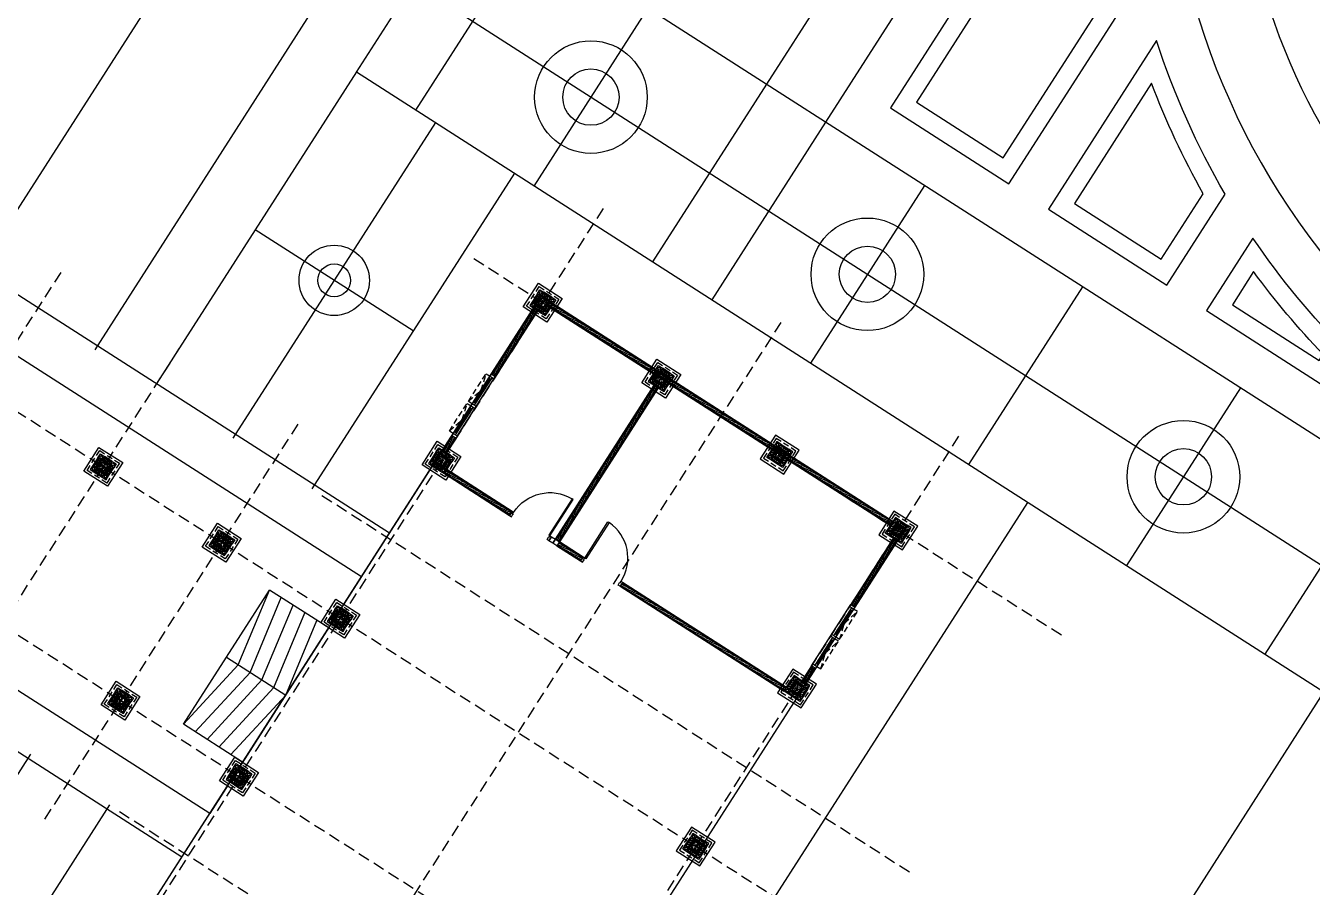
# Model space of a CAD drawing. Header units: millimetres. Extents: x -244126 to 368105, y -173968 to 259060.
# Drawn here: x -170263.4 to -170204.3, y 88097.1 to 88136.7 of the extents above; entities that cross this region are included whole.
import ezdxf
from ezdxf.xclip import XClip

# ---------------------------------------------------------------- set-up
doc = ezdxf.new("R2010")
doc.units = ezdxf.units.MM
doc.header["$MEASUREMENT"] = 0
doc.header["$XCLIPFRAME"] = 0
for name, pattern in [('DASHED2', [0.375, 0.25, -0.125]), ('HIDDEN', [9.524999999999999, 6.35, -3.175]), ('HIDDEN2', [0.1875, 0.125, -0.0625])]:
    doc.linetypes.add(name, pattern=pattern)
for name, color, linetype in [('2', 2, 'Continuous'), ('21', 21, 'Continuous'), ('8', 8, 'Continuous'), ('AU_CENTER', 2, 'Continuous'), ('AU_COLM_IN', 9, 'Continuous'), ('AU_DOOR_IN', 15, 'Continuous'), ('AU_HIDDEN', 1, 'HIDDEN2'), ('AU_WALL', 2, 'Continuous'), ('AU_WALL_HAT', 15, 'Continuous'), ('AU_WIND', 7, 'Continuous'), ('AU_WIND_IN', 15, 'Continuous'), ('B27_Furniture', 8, 'Continuous'), ('CPP-COL', 5, 'Continuous'), ('DOOR', 2, 'Continuous'), ('DOOR-SWING', 15, 'HIDDEN'), ('ROOF1', 2, 'Continuous'), ('Top Slope', 11, 'Continuous'), ('WALL', 2, 'Continuous')]:
    doc.layers.add(name, color=color, linetype=linetype)

# ---------------------------------------------------------------- blocks, each defined once
blk = doc.blocks.new('A$C015d2ecd')
at = {"layer": 'WALL', "color": 8}
for p, q in [((144.0031948817195, 54.00000000407454), (53.51179518608842, 53.99999999895226)), ((57.5117951866705, 48.49999999930151), (57.51329277409241, 52.49999999918509)), ((63.75319488230161, 43.49999999930151), (63.75319488171954, 52.49999999976717)), ((66.00319488195237, 50.99999999965075), (61.50319488195237, 50.99999999953434)), ((45.51254397991579, 50.49999999825377), (37.51067199523095, 50.49999999767169)), ((61.51254398014862, 50.49999999965075), (53.51254398049787, 50.49999999895226)), ((66.00319488206878, 47.99999999976717), (61.50319488206878, 47.99999999941792)), ((66.00319488230161, 44.99999999976717), (61.5031948821852, 44.99999999953434)), ((102.003194882418, 45.00000000209548), (66.0031948821852, 44.99999999976717)), ((63.75319488334935, 29.49999999965075), (63.75319488241803, 43.49999999930151)), ((66.00319488265086, 40.99999999976717), (61.50319488230161, 40.99999999941792)), ((66.00319488288369, 36.99999999976717), (61.50319488253444, 36.99999999941792)), ((66.00319488311652, 32.99999999988358), (61.50319488288369, 32.99999999941792)), ((53.50112129957415, 27.99999999883585), (61.50319488311652, 27.99999999941792))]:
    blk.add_line(p, q, dxfattribs=at)
at = {"layer": 'WALL', "color": 1}
for p, q in [((61.51179518597201, 52.49999999965075), (53.51179518620484, 52.49999999895226)), ((66.00319488183595, 52.49999999976717), (61.50319488171954, 52.49999999941792)), ((61.51179518608842, 52.49999999930151), (61.50505604106002, 34.49999999930151)), ((66.00319488334935, 29.49999999976717), (66.00319488183595, 52.49999999988358)), ((45.51179518597201, 48.49999999825377), (37.50992320128717, 48.49999999767169)), ((61.51179518643767, 48.49999999965075), (53.51179518678691, 48.49999999895226)), ((66.00319488241803, 43.49999999941792), (61.50319488241803, 43.49999999930151)), ((102.0031948825344, 43.50000000197906), (66.00319488241803, 43.49999999941792)), ((37.50505604106002, 35.49999999778811), (61.50319488311652, 35.49999999953434)), ((61.50319488300011, 34.49999999941792), (61.50505604106002, 34.49999999930151)), ((61.50319488311652, 27.99999999941792), (61.50319488300011, 34.49999999941792)), ((61.50505604106002, 34.49999999930151), (61.50547658896539, 34.49997945106588)), ((68.57594626257196, 29.49999999988358), (61.50319488311652, 29.49999999941792))]:
    blk.add_line(p, q, dxfattribs=at)
for points in [[(67.00319488253444, 39.49999999976717), (72.1710353163071, 39.50000000011642, -0.05573309399015067), (75.00319488241803, 41.82931668625679), (75.00319488241803, 42.50000000023283), (67.00319488230161, 42.49999999976717)], [(67.87867938657291, 31.49999999976717, -0.04782856827423904), (68.83744399482384, 34.49999999988358), (67.00319488288369, 34.49999999976717), (67.00319488311652, 31.49999999965075)]]:
    blk.add_lwpolyline(points, format="xyb", close=True, dxfattribs=at)
at = {"layer": 'WALL', "color": 8}
for points in [[(67.40319488255773, 39.89999999979045), (72.00319488253444, 39.9000000001397, -0.04998164511836813), (74.60319488262758, 42.04457190539688), (74.60319488239475, 42.10000000020955), (67.40319488255773, 42.09999999974389)], [(67.40319488290697, 35.89999999979045), (69.06331536511425, 35.89999999990687, -0.03855293925916623), (70.45328713394701, 38.10000000009313), (67.40319488267414, 38.0999999998603)], [(67.55935105029494, 31.89999999979045, -0.03411690236086903), (68.24248423904646, 34.0999999998603), (67.40319488290697, 34.09999999974389), (67.40319488302339, 31.89999999967404)]]:
    blk.add_lwpolyline(points, format="xyb", close=True, dxfattribs=at)
at = {"layer": 'WALL', "color": 1}
blk.add_lwpolyline([(67.00319488276727, 35.49999999976717), (69.30625642614905, 35.49999999988358, -0.05453225002275608), (71.27527282130904, 38.50000000011642), (67.00319488265086, 38.49999999976717), (67.00319488288369, 35.49999999965075)], format="xyb", dxfattribs=at)
for centre, radius in [((57.51254398049787, 50.49999999930151), 0.75), ((57.51254398049787, 50.49999999930151), 0.35), ((63.7531948821852, 47.99999999930151), 1.2), ((63.7531948821852, 47.99999999930151), 0.6000000000000002), ((63.75319488253444, 40.99999999953434), 1.2), ((63.75319488253444, 40.99999999953434), 0.6000000000000002), ((63.75319488311652, 32.99999999965075), 1.2), ((63.75319488311652, 32.99999999965075), 0.6000000000000002)]:
    blk.add_circle(centre, radius, dxfattribs=at)
for radius, start, end in [(15.5, 0.9841182048223158, 179.0158818018468), (14, 10.1642486195014, 169.835751387064)]:
    blk.add_arc((84.00319488323294, 28.00000000081491), radius, start, end, dxfattribs=at)
blk = doc.blocks.new('A$Cec6baa1d')
at = {"layer": 'WALL', "color": 1}
for p, q in [((0, 0.09999999997671694), (0.1999999999534339, 0.09999999997671694)), ((0.09999999997671694, 0), (0.09999999997671694, 0.1999999999534339))]:
    blk.add_line(p, q, dxfattribs=at)
at = {"layer": 'WALL'}
blk.add_lwpolyline([(0, 0.1999999999534339), (0.1999999999534339, 0.1999999999534339), (0.1999999999534339, 0), (0, 0)], close=True, dxfattribs=at)
blk = doc.blocks.new('SB_CENTER')
at = {"layer": 'AU_CENTER'}
for points in [[(-0.02499999999999858, 0), (0.02500000000000213, 0)], [(0, 0.02499999999999858), (0, -0.02499999999999858)]]:
    blk.add_lwpolyline(points, dxfattribs=at)
blk = doc.blocks.new('A$C813e3aed')
at = {"layer": 'CPP-COL'}
h = blk.add_hatch(dxfattribs=at)
h.set_pattern_fill('AR-CONC', color=11, scale=0.0005)
h.set_pattern_definition([(49.99999999999999, (0.09993666057289374, 0.1000024424374715), (0.09109233449800201, -0.007969542769451544), [0.009525, -0.104775]), (355, (0.09993666057289374, 0.1000024424374715), (-0.01762171071248467, 0.09552842261951758), [0.00762, -0.08382029208500001]), (100.4514447, (0.1075276640731317, 0.0993383156874188), (0.07347062354517664, 0.08755887595609756), [0.008095004399999998, -0.08904512229999997]), (46.18420000000001, (0.09993666057289374, 0.1254024424360978), (0.135539520446065, -0.02102116396636357), [0.0142875, -0.1571625]), (96.63555760999992, (0.1112316105727587, 0.1236506924378773), (0.1187020670257515, 0.1237130622988608), [0.01214251157, -0.13356780408]), (351.1841511700001, (0.09993666057289374, 0.1254024424360978), (0.1187020670324885, 0.1237130622927663), [0.011429983535, -0.12572986596]), (21, (0.1126366605731164, 0.1190524424364412), (0.07580719563456624, -0.05113259909354381), [0.009525, -0.104775]), (326.0000000000001, (0.1126366605731164, 0.1190524424364412), (0.03090101417382354, 0.09209398306115964), [0.00762, -0.08381999999999999]), (71.45144499999999, (0.1189539268725639, 0.1147913924869499), (0.1067082096393581, 0.04096138444295262), [0.008095004400000001, -0.0890449688]), (37.50000000000001, (0.09993666057289374, 0.1000024424374715), (0.001544301625295908, 0.04227751943657655), [0, -0.082804, 0, -0.08509, 0, -0.0841375]), (7.499999999999999, (0.09993666057289374, 0.1000024424374715), (0.03340983125515287, 0.05009028740905976), [0, -0.04851399999999999, 0, -0.080899, 0, -0.03206750000000001]), (327.5, (0.07161566057311575, 0.1000024424374715), (0.06779529758343569, -0.002864371996336722), [0, -0.03175, 0, -0.09906000000000001, 0, -0.131445]), (317.5, (0.0589156605728931, 0.1000024424374715), (0.07406459069300902, 0.01271324551666651), [0, -0.041275, 0, -0.065786, 0, -0.093345])])
h.paths.add_polyline_path([(0.02493666057398514, 0.02500244243856287), (0.1749366605718023, 0.02500244243856287), (0.1749366605718023, 0.1750024424363801), (0.02493666057398514, 0.1750024424363801)])
blk.add_lwpolyline([(7.40748509997502e-06, 2.389080691500567e-06), (0.2000074074821896, 2.389080691500567e-06), (0.2000074074821896, 0.2000023890777811), (7.40748509997502e-06, 0.2000023890777811)], close=True, dxfattribs=at)
at = {"layer": 'CPP-COL', "color": 11}
blk.add_lwpolyline([(0.02493666057398514, 0.02500244243856287), (0.1749366605718023, 0.02500244243856287), (0.1749366605718023, 0.1750024424363801), (0.02493666057398514, 0.1750024424363801)], close=True, dxfattribs=at)
at = {"layer": 'CPP-COL', "xscale": -1.666666666666667, "yscale": 1.666666666666667, "zscale": 1.666666666666667, "rotation": 6.991919043741746e-08}
blk.add_blockref('SB_CENTER', (0.1000074074836448, 0.1000023890792363), dxfattribs=at)
blk = doc.blocks.new('A$C17E623F9')
at = {"layer": 'AU_WALL_HAT'}
h = blk.add_hatch(dxfattribs=at)
h.set_pattern_fill('ANSI31', color=256, scale=0.01)
h.set_pattern_definition([(45, (-30616.9104475692, 7338.855152288292), (-0.02245064030267288, 0.02245064030267288), [])])
h.paths.add_polyline_path([(0.09999999999854481, 0.124999999998181), (-0.1000000000021828, 0.124999999998181), (-0.1000000000021828, 0.1749999999992724), (0.09999999999854481, 0.1749999999992724)])
h.paths.add_polyline_path([(-0.1749999999992724, 0.09999999999854481), (-0.125000000003638, 0.09999999999854481), (-0.125, -0.09999999999854481), (-0.1749999999956344, -0.09999999999854481)])
h.paths.add_polyline_path([(0.125, 0.09999999999854481), (0.1749999999956344, 0.09999999999854481), (0.1749999999992724, -0.09999999999854481), (0.125000000003638, -0.09999999999854481)])
h.paths.add_polyline_path([(-0.1000000000021828, -0.124999999998181), (0.09999999999854481, -0.124999999998181), (0.09999999999854481, -0.1749999999992724), (-0.1000000000021828, -0.1749999999992724)])
at = {"layer": '2', "ltscale": 0.01}
for points in [[(-0.1000000000021828, 0.09999999999854481), (-0.2000000000007276, 0.09999999999854481), (-0.2000000000007276, 0.1999999999989086), (-0.1000000000021828, 0.1999999999989086)], [(-0.2000000000007276, 0.09999999999854481), (-0.1000000000021828, 0.09999999999854481), (-0.09999999999854481, -0.09999999999854481), (-0.1999999999970896, -0.09999999999854481)], [(0.09999999999854481, 0.09999999999854481), (-0.1000000000021828, 0.09999999999854481), (-0.1000000000021828, 0.1999999999989086), (0.09999999999854481, 0.1999999999989086)], [(0.1999999999970896, 0.09999999999854481), (0.09999999999854481, 0.09999999999854481), (0.09999999999854481, 0.1999999999989086), (0.1999999999970896, 0.1999999999989086)], [(0.09999999999854481, 0.09999999999854481), (0.1999999999970896, 0.09999999999854481), (0.2000000000007276, -0.09999999999854481), (0.1000000000021828, -0.09999999999854481)], [(-0.09999999999854481, -0.09999999999854481), (-0.1999999999970896, -0.09999999999854481), (-0.1999999999970896, -0.1999999999989086), (-0.09999999999854481, -0.1999999999989086)], [(-0.1000000000021828, -0.09999999999854481), (0.09999999999854481, -0.09999999999854481), (0.09999999999854481, -0.1999999999989086), (-0.1000000000021828, -0.1999999999989086)], [(0.2000000000007276, -0.09999999999854481), (0.1000000000021828, -0.09999999999854481), (0.1000000000021828, -0.1999999999989086), (0.2000000000007276, -0.1999999999989086)]]:
    blk.add_lwpolyline(points, close=True, dxfattribs=at)
at = {"layer": '21', "ltscale": 0.01}
blk.add_lwpolyline([(-0.2999999999992724, -0.298784564422931), (0.2999999999992724, -0.298784564422931), (0.2999999999992724, 0.3012154355774328), (-0.2999999999992724, 0.3012154355774328)], close=True, dxfattribs=at)
at = {"layer": '8', "ltscale": 0.01}
for points in [[(-0.125000000003638, 0.124999999998181), (-0.1749999999992724, 0.124999999998181), (-0.1749999999992724, 0.1749999999992724), (-0.125000000003638, 0.1749999999992724)], [(-0.1749999999992724, 0.09999999999854481), (-0.125000000003638, 0.09999999999854481), (-0.125, -0.09999999999854481), (-0.1749999999956344, -0.09999999999854481)], [(0.09999999999854481, 0.124999999998181), (-0.1000000000021828, 0.124999999998181), (-0.1000000000021828, 0.1749999999992724), (0.09999999999854481, 0.1749999999992724)], [(0.1749999999956344, 0.124999999998181), (0.125, 0.124999999998181), (0.125, 0.1749999999992724), (0.1749999999956344, 0.1749999999992724)], [(0.125, 0.09999999999854481), (0.1749999999956344, 0.09999999999854481), (0.1749999999992724, -0.09999999999854481), (0.125000000003638, -0.09999999999854481)], [(-0.125, -0.124999999998181), (-0.1749999999956344, -0.124999999998181), (-0.1749999999956344, -0.1749999999992724), (-0.125, -0.1749999999992724)], [(-0.1000000000021828, -0.124999999998181), (0.09999999999854481, -0.124999999998181), (0.09999999999854481, -0.1749999999992724), (-0.1000000000021828, -0.1749999999992724)], [(0.1749999999992724, -0.124999999998181), (0.125000000003638, -0.124999999998181), (0.125000000003638, -0.1749999999992724), (0.1749999999992724, -0.1749999999992724)]]:
    blk.add_lwpolyline(points, close=True, dxfattribs=at)
at = {"layer": 'AU_HIDDEN', "color": 1}
blk.add_lwpolyline([(-0.249999999996362, -0.2487845644236586), (0.249999999996362, -0.2487845644236586), (0.249999999996362, 0.2512154355781604), (-0.249999999996362, 0.2512154355781604)], close=True, dxfattribs=at)
blk.add_blockref('A$C813e3aed', (-0.1000074074836448, -0.1000023890792363))
blk = doc.blocks.new('A$C748caf27')
at = {"ltscale": 0.01}
blk.add_line((0.1999999999970896, 0), (0.1999999999970896, 0.8000000000001819), dxfattribs=at)
at = {"layer": 'AU_DOOR_IN', "linetype": 'HIDDEN2'}
for points in [[(0.09999999999854481, 0.05000000000109139), (0, 0.05000000000109139), (0, 0.749999999996362), (0.09999999999854481, 0.749999999996362)], [(0, 0.05000000000109139), (0.09999999999854481, 0.4000000000005457), (0, 0.749999999996362)]]:
    blk.add_lwpolyline(points, dxfattribs=at)
at = {"layer": 'AU_WIND'}
for points in [[(0.09999999999854481, 0.8000000000001819), (0.09999999999854481, 0.7499999999990905), (0.1999999999970896, 0.7499999999990905), (0.1999999999970896, 0.8000000000001819)], [(0.1499999999941792, 0.7499999999990905), (0.1499999999941792, 0.6999999999979991), (0.09999999999854481, 0.6999999999979991), (0.09999999999854481, 0.7499999999990905)], [(0.1499999999941792, 0.1000000000021828), (0.1499999999941792, 0.05000000000109139), (0.09999999999854481, 0.05000000000109139), (0.09999999999854481, 0.1000000000021828)], [(0.09999999999854481, 0.05000000000109139), (0.09999999999854481, 0), (0.1999999999970896, 0), (0.1999999999970896, 0.05000000000109139)]]:
    blk.add_lwpolyline(points, close=True, dxfattribs=at)
blk.add_lwpolyline([(0.125, 0.1000000000021828), (0.125, 0.6999999999961801)], dxfattribs=at)
at = {"layer": 'AU_WIND_IN'}
blk.add_lwpolyline([(0.09999999999854481, 0.1000000000021828), (0.09999999999854481, 0.6999999999979991), (0.1499999999941792, 0.6999999999979991), (0.1499999999941792, 0.1000000000021828)], close=True, dxfattribs=at)
blk.add_lwpolyline([(0.1999999999970896, 0.05000000000109139), (0.1999999999970896, 0.7499999999990905)], dxfattribs=at)
blk = doc.blocks.new('A$C93A0')
at = {"layer": 'DOOR', "color": 7}
for points in [[(-0.02810011659520484, 0.9213541682018622), (0.001899883404881564, 0.9213541682018622), (0.001899883404881564, 0.00135416820190315), (-0.02810011659520484, 0.00135416820190315)], [(-0.02810011659531853, 0.00135416820190315), (-0.06810011659528215, 0.00135416820190315), (-0.06810011659528215, -0.09864583179811959), (-0.01810011659532762, -0.09864583179811959), (-0.01810011659532762, -0.03864583179811731), (-0.02810011659531853, -0.03864583179811731)], [(0.8818998834049907, -0.04864583179810822), (0.8818998834049907, -0.03864583179811731), (0.8918998834049816, -0.03864583179811731), (0.8918998834049816, 0.00135416820190315), (0.9318998834049452, 0.00135416820190315), (0.9318998834049452, -0.09864583179811959), (0.8818998834049907, -0.09864583179811959), (0.8818998834049907, -0.03864583179811731)]]:
    blk.add_lwpolyline(points, close=True, dxfattribs=at)
at = {"layer": 'DOOR-SWING'}
blk.add_arc((-0.02810011659520484, 0.00135416820190315), 0.9199999999999591, 0, 88.13132809567338, dxfattribs=at)
blk = doc.blocks.new('bfbf')
at = {"layer": 'B27_Furniture', "rotation": 90}
blk.add_blockref('A$C93A0', (-0.09864583179808051, 0.06810011659524662), dxfattribs=at)
blk = doc.blocks.new('A$C8d4ba1c4')
at = {"layer": 'AU_WALL_HAT'}
h = blk.add_hatch(dxfattribs=at)
h.set_pattern_fill('ANSI31', color=256, scale=0.01, angle=-180)
h.set_pattern_definition([(224.9999999999999, (36726.6406492411, -7323.785950013445), (0.02245064030267286, -0.0224506403026729), [])])
h.paths.add_polyline_path([(20.25573366172648, 12.71904998652462), (20.62829401928157, 12.71904998651735), (20.62829401928157, 12.65904998651967), (20.25573366172648, 12.65904998652695)])
h = blk.add_hatch(dxfattribs=at)
h.set_pattern_fill('ANSI31', color=256, scale=0.01, angle=-180)
h.set_pattern_definition([(224.9999999999999, (36728.26442503424, -7323.785950013445), (0.02245064030267286, -0.0224506403026729), [])])
h.paths.add_polyline_path([(22.17829401928175, 12.71904998652098), (23.85573366172866, 12.71904998651735), (23.85573366172866, 12.65904998651967), (22.17829401928175, 12.65904998652331)])
h = blk.add_hatch(dxfattribs=at)
h.set_pattern_fill('ANSI31', color=256, scale=0.01, angle=-90.00000000000006)
h.set_pattern_definition([(314.9999999999999, (7355.466873447996, 36705.72099171831), (0.0224506403026729, 0.02245064030267287), [])])
h.paths.add_polyline_path([(19.93451822615413, 10.78904998652375), (19.93573366172768, 12.43904998653306), (19.87573366173001, 12.43904998653306), (19.87451822615646, 10.78904998652375)])
h = blk.add_hatch(dxfattribs=at)
h.set_pattern_fill('ANSI31', color=256, scale=0.01, angle=-90.00000000000006)
h.set_pattern_definition([(314.9999999999999, (7359.666873447985, 36705.8640499866), (0.0224506403026729, 0.02245064030267287), [])])
h.paths.add_polyline_path([(24.13451822614407, 3.839049986631813), (24.13451822613042, 12.43904998653036), (24.07451822613275, 12.43904998653036), (24.0745182261464, 3.839049986631813)])
h = blk.add_hatch(dxfattribs=at)
h.set_pattern_fill('ANSI31', color=256, scale=0.01, angle=-180)
h.set_pattern_definition([(224.9999999999999, (36728.26442503424, -7326.835950013446), (0.02245064030267286, -0.0224506403026729), [])])
h.paths.add_polyline_path([(19.95449612732961, 9.669049986520983), (23.85573366172866, 9.669049986517345), (23.85573366172866, 9.609049986519674), (19.95449612732961, 9.609049986523312)])
h = blk.add_hatch(dxfattribs=at)
h.set_pattern_fill('ANSI31', color=256, scale=0.01, angle=-90.00000000000006)
h.set_pattern_definition([(314.9999999999999, (7355.466873447996, 36704.66404998666), (0.0224506403026729, 0.02245064030267287), [])])
h.paths.add_polyline_path([(19.93451822615123, 8.989049986519237), (19.9345182261504, 9.589049986519237), (19.87451822615272, 9.589049986519237), (19.87451822615356, 8.989049986519237)])
h = blk.add_hatch(dxfattribs=at)
h.set_pattern_fill('ANSI31', color=256, scale=0.01, angle=-90.00000000000006)
h.set_pattern_definition([(314.9999999999999, (7355.466873447996, 36703.06404998666), (0.0224506403026729, 0.02245064030267287), [])])
h.paths.add_polyline_path([(19.93451822615225, 3.839049986629105), (19.9345182261504, 7.98904998651901), (19.87451822615272, 7.98904998651901), (19.87451822615458, 3.839049986629105)])
h = blk.add_hatch(dxfattribs=at)
h.set_pattern_fill('ANSI31', color=256, scale=0.01, angle=-180)
h.set_pattern_definition([(224.9999999999999, (36726.64064924111, -7323.785950013445), (0.02245064030267286, -0.0224506403026729), [])])
h.paths.add_polyline_path([(20.25573366172648, 3.559049986688477), (20.62829401928156, 3.559049986695753), (20.62829401928156, 3.619049986693425), (20.25573366172648, 3.619049986686149)])
h = blk.add_hatch(dxfattribs=at)
h.set_pattern_fill('ANSI31', color=256, scale=0.01, angle=-180)
h.set_pattern_definition([(224.9999999999999, (36728.46442503425, -7323.785950013445), (0.02245064030267286, -0.0224506403026729), [])])
h.paths.add_polyline_path([(22.17829401928174, 3.559049986688477), (23.85573366172866, 3.559049986695753), (23.85573366172866, 3.619049986693425), (22.17829401928174, 3.619049986686149)])
at = {"layer": 'AU_COLM_IN', "linetype": 'Continuous'}
for points in [[(20.25573366172648, 12.71904998652462), (20.62829401928157, 12.71904998651735), (20.62829401928157, 12.65904998651967), (20.25573366172648, 12.65904998652695)], [(22.17829401928175, 12.71904998652098), (23.85573366172866, 12.71904998651735), (23.85573366172866, 12.65904998651967), (22.17829401928175, 12.65904998652331)], [(19.93451822615413, 10.78904998652375), (19.93573366172768, 12.43904998653306), (19.87573366173001, 12.43904998653306), (19.87451822615646, 10.78904998652375)], [(24.13451822614407, 3.839049986631813), (24.13451822613042, 12.43904998653036), (24.07451822613275, 12.43904998653036), (24.0745182261464, 3.839049986631813)], [(19.95449612732961, 9.669049986520983), (23.85573366172866, 9.669049986517345), (23.85573366172866, 9.609049986519674), (19.95449612732961, 9.609049986523312)], [(19.93451822615123, 8.989049986519237), (19.9345182261504, 9.589049986519237), (19.87451822615272, 9.589049986519237), (19.87451822615356, 8.989049986519237)], [(19.93451822615225, 3.839049986629105), (19.9345182261504, 7.98904998651901), (19.87451822615272, 7.98904998651901), (19.87451822615458, 3.839049986629105)], [(20.25573366172648, 3.559049986688477), (20.62829401928156, 3.559049986695753), (20.62829401928156, 3.619049986693425), (20.25573366172648, 3.619049986686149)], [(22.17829401928174, 3.559049986688477), (23.85573366172866, 3.559049986695753), (23.85573366172866, 3.619049986693425), (22.17829401928174, 3.619049986686149)]]:
    blk.add_lwpolyline(points, close=True, dxfattribs=at)
at = {"layer": 'AU_WALL', "color": 2}
for points in [[(11.05573366121098, 23.63904903043294), (17.05573366121098, 23.63904903066577), (17.0557336617494, 12.73904998670332), (11.0557336617494, 12.73904998647049)], [(3.955733661772683, 12.73904998658691), (24.15573366172612, 12.73904998658691), (24.15573366172612, 3.539049986633472), (3.955733661772683, 3.539049986633472)], [(20.25573366172648, 12.7390499865287), (20.62829401928157, 12.73904998652142), (20.62829401928157, 12.63904998652288), (20.25573366172648, 12.63904998652288)], [(22.17829401928175, 12.73904998652506), (23.85573366172866, 12.73904998652142), (23.85573366172866, 12.63904998652288), (22.17829401928175, 12.63904998651924)], [(19.95451822615821, 10.78904998652375), (19.95573366173176, 12.43904998653306), (19.85573366173321, 12.43904998653306), (19.85451822615239, 10.78904998652375)], [(24.15451822614814, 3.839049986631813), (24.1545182261345, 12.43904998653036), (24.05451822613595, 12.43904998653036), (24.05451822614232, 3.839049986631813)], [(19.85451822615238, 9.789049986523747), (19.95449612732961, 9.789049986523747), (19.95449612732961, 9.689049986525058), (19.85451822615238, 9.689049986525058)], [(19.85451822615239, 9.689049986523747), (19.95449612732961, 9.689049986523747), (19.95449612732961, 9.589049986519237), (19.85451822615239, 9.589049986519237)], [(19.95449612732961, 9.689049986525058), (23.85573366172866, 9.68904998652142), (23.85573366172866, 9.589049986522875), (19.95449612732961, 9.589049986519237)], [(19.95451822615531, 8.989049986519237), (19.95451822615447, 9.589049986519237), (19.85451822615592, 9.589049986519237), (19.85451822614949, 8.989049986519237)], [(19.95451822615632, 3.839049986629105), (19.95451822615447, 7.98904998651901), (19.85451822615592, 7.98904998651901), (19.8545182261505, 3.839049986629105)], [(20.25573366172648, 3.539049986684403), (20.62829401928156, 3.539049986691678), (20.62829401928156, 3.639049986690223), (20.25573366172648, 3.639049986690223)], [(22.17829401928174, 3.539049986684403), (23.85573366172866, 3.539049986691678), (23.85573366172866, 3.639049986690223), (22.17829401928174, 3.639049986690224)]]:
    blk.add_lwpolyline(points, close=True, dxfattribs=at)
blk.add_lwpolyline([(3.955733661729937, 12.73904998652142), (24.15451822614887, 12.7390499865287), (24.15451822614887, 3.539049986633472), (3.955733661729937, 3.539049986626196)], dxfattribs=at)
at = {"layer": 'WALL', "color": 8, "linetype": 'DASHED2'}
for p, q in [((12.0557336617494, 25.35208462756214), (12.0557336617494, -0.515932312026365)), ((16.0557336617494, 25.35208462756214), (16.0557336617494, -0.515932312026365)), ((19.0557336617494, 21.6390499867266), (9.055733661865816, 21.6390499867266)), ((19.0557336617494, 18.6390499867266), (9.055733661865816, 18.6390499867266)), ((19.0557336617494, 15.6390499867266), (9.055733661865816, 15.6390499867266)), ((10.0557336617494, 14.38528207072324), (10.0557336617494, -0.515932312026365)), ((18.05573366186582, 14.38528207072324), (18.0557336617494, -0.515932312026365)), ((24.0557336617494, 14.38528207002474), (24.0557336617494, -0.515932312026365)), ((26.43931029330633, 12.63904998661019), (-1.032883935586369, 12.63904998661019)), ((26.43931029330633, 8.139049986610189), (-1.032883935586369, 8.139049986610189)), ((26.43931029330633, 3.639049986610189), (-1.032883935586369, 3.639049986610189))]:
    blk.add_line(p, q, dxfattribs=at)
at = {"layer": 'WALL', "color": 1}
for p, q in [((9.9557336617494, 12.73904998658691), (9.95573366196879, 23.63904903025105)), ((18.15573366035242, 12.73904998658691), (18.15573366035242, 23.63904903084768)), ((12.3545182261505, 12.73904998658691), (12.35451822615051, 14.23904998658691)), ((12.35451822615051, 14.23904998658691), (15.75451822615014, 14.23904998658691)), ((15.75451822615014, 12.73904998652567), (15.75451822615014, 14.23904998658691))]:
    blk.add_line(p, q, dxfattribs=at)
at = {"layer": 'WALL', "color": 8}
blk.add_line((14.05451822615032, 14.23904998658691), (14.0557336617494, 12.73904998658691), dxfattribs=at)
for points in [[(12.35451822615051, 14.23904998658691), (14.05451822615032, 13.93904998658691), (15.75451822615014, 14.23904998658691)], [(12.35476127851567, 13.93909287818076), (14.05476127851549, 13.63909287818076), (15.75476127851531, 13.93909287818076)], [(12.35500433088084, 13.63913576977462), (14.05500433088066, 13.33913576977462), (15.75500433088048, 13.63913576977462)], [(12.35451822615051, 13.33904998658691), (14.05451822615032, 13.03904998658691), (15.75451822615014, 13.33904998658691)], [(12.35549043561118, 13.03922155296233), (14.055490435611, 12.73922155296233), (15.75549043561082, 13.03922155296233)]]:
    blk.add_lwpolyline(points, dxfattribs=at)
at = {"ltscale": 0.01, "rotation": 270}
for p in [(20.62829401928157, 12.83904998651997), (21.37829401928157, 12.83904998651997)]:
    blk.add_blockref('A$C748caf27', p, dxfattribs=at)
at = {"ltscale": 0.01, "xscale": -1, "rotation": 270}
for p in [(20.62829401928156, 3.439049986693134), (21.37829401928156, 3.439049986693134)]:
    blk.add_blockref('A$C748caf27', p, dxfattribs=at)
at = {"layer": '2', "ltscale": 0.01, "xscale": -1, "rotation": 90}
for p in [(16.05573366172757, 18.63904998653015), (12.05573366172757, 15.63904998653015), (16.05573366172757, 15.63904998653015), (12.05573366172757, 12.63904998653015), (16.05573366172757, 12.63904998653015), (20.05573366172757, 12.63904998653015), (24.05573366172757, 12.63904998653015), (24.05573366172757, 9.639049986581085)]:
    blk.add_blockref('A$C17E623F9', p, dxfattribs=at)
at = {"layer": '2', "ltscale": 0.01, "rotation": 90}
for p in [(24.05573366172757, 6.639049986581085), (16.05573366172757, 3.639049986632017), (20.05573366172757, 3.639049986632017), (24.05573366172757, 3.639049986632017)]:
    blk.add_blockref('A$C17E623F9', p, dxfattribs=at)
at = {"layer": 'ROOF1', "xscale": -1}
blk.add_blockref('bfbf', (19.85451822615242, 9.789049986523782), dxfattribs=at)
at = {"layer": 'ROOF1', "rotation": 180}
blk.add_blockref('bfbf', (19.85451822615242, 8.989049986519202), dxfattribs=at)
at = {"layer": 'WALL'}
for p in [(15.95573366177268, 18.53904998663347), (11.95573366177268, 15.53904998663347), (15.95573366177268, 15.53904998663347)]:
    blk.add_blockref('A$Cec6baa1d', p, dxfattribs=at)
blk = doc.blocks.new('G$CE2FEF259')
at = {"layer": 'Top Slope', "color": 8, "ltscale": 0.1}
blk.add_lwpolyline([(329.6495703373803, 1053.551646988839), (378.607958670822, 1129.948252956499)], dxfattribs=at)
at = {"layer": 'WALL', "color": 8}
for name, p, rotation in [('A$C015d2ecd', (348.768627619138, 977.7438246628735), 57.34642066842176), ('A$C8d4ba1c4', (339.3893299512565, 1025.864786661696), 57.34642066895898)]:
    blk.add_blockref(name, p, dxfattribs=dict(at, rotation=rotation))

msp = doc.modelspace()

# ---------------------------------------------------------------- block references
at = {"layer": 'WALL'}
ref = msp.add_blockref('G$CE2FEF259', (-170976.4656206129, 85853.65289265019), dxfattribs=dict(at, xscale=2.15622, yscale=2.15622, zscale=2.15622))
XClip(ref).set_block_clipping_path([(229.89170362055302, 427.7812507301569), (2596.170375071466, 1370.8402830809355)])

doc.saveas('drawing.dxf')
